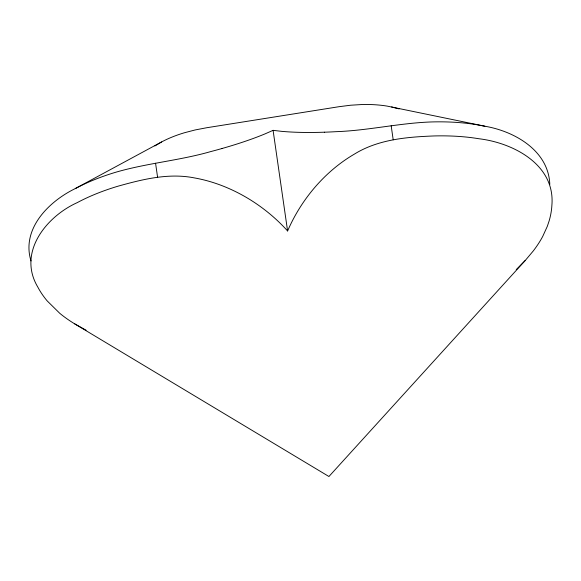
<?xml version="1.0" encoding="UTF-8"?>
<svg xmlns="http://www.w3.org/2000/svg" width="581" height="581" viewBox="0 0 581 581"><rect width="100%" height="100%" fill="white"/><g stroke="black" fill="none" stroke-linecap="round" stroke-linejoin="round"><path stroke-width="0.87" d="M525.369 260.346L533.278 250.941A287.537 126.498 -8.2 0 0 542.705 236.452L547.309 226.343L549.067 221.129A311.852 137.196 -8.2 0 0 551.877 205.413C555.443 164.815 513.502 142.89 478.889 138.736A134.182 59.03 -8.2 0 0 433.92 135.954C406.693 137.014 378.129 139.411 354.381 154.118C338.701 163.254 324.837 175.368 313.217 189.283A179.413 171.497 -3.5 0 0 287.61 230.969A179.413 171.497 -3.5 0 0 249.634 199.385C232.741 189.021 214.055 181.403 194.504 177.931C168.78 172.775 142.715 179.289 117.994 186.196A134.182 59.03 -8.2 0 0 77.28 202.609C45.979 216.698 17.234 252.793 37.859 287.159A311.852 137.196 -8.2 0 0 47.214 300.936L59.712 313.261A287.537 126.498 -8.2 0 0 74.702 323.871L328.933 476.514L525.369 260.346L516.233 269.599M154.895 145.94L161.54 141.975A75.37 33.161 -8.2 0 1 184.409 132.758L195.136 129.955L206.647 127.747L338.999 106.701L350.67 105.219L361.869 104.536A75.37 33.161 -8.2 0 1 387.128 106.105L484.852 126.222C514.701 131.277 548.689 150.74 549.8 184.497M161.54 141.975L75.261 188.593C48.826 201.375 21.083 228.987 31.011 260.949M324.59 132.192A166.231 34.947 -9.4 0 1 281.117 131.291L273.085 130.34L265.139 133.833A166.231 34.947 -9.4 0 1 221.993 148.511M222.007 148.511A160.864 33.814 -9.4 0 1 210.511 151.648C179.435 160.552 146.986 163.145 115.968 172.179A134.182 59.03 -8.2 0 0 75.261 188.593M484.852 126.222L476.87 124.726A134.182 59.03 -8.2 0 0 431.901 121.937C399.772 122.954 368.274 130.565 336.123 131.669A160.864 33.814 -9.4 0 1 324.576 132.199M391.609 106.948L399.096 108.894M86.104 330.204L74.702 323.871M391.18 125.794L393.199 139.803M273.085 130.34L287.588 230.962M155.57 163.261L157.589 177.278"/></g></svg>
